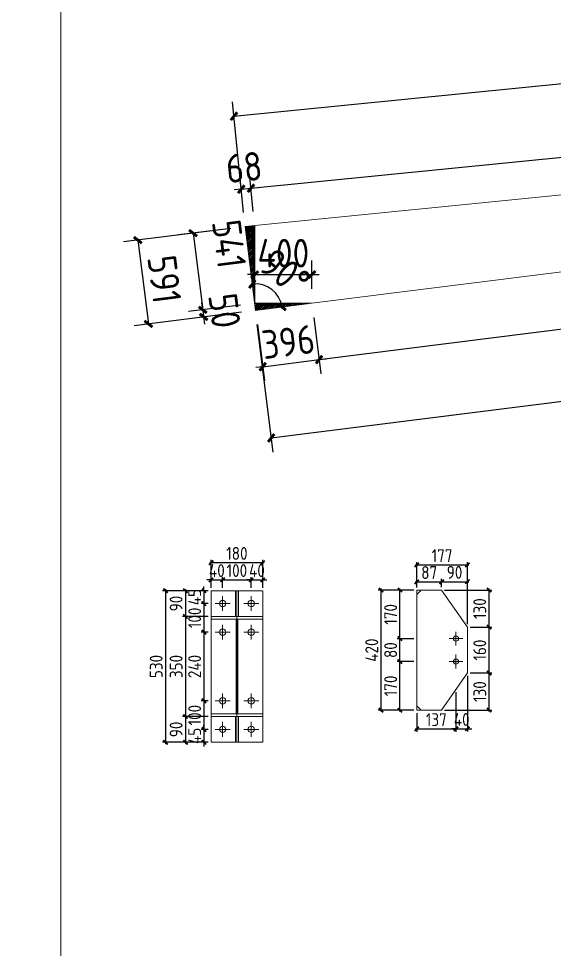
# Model space of a CAD drawing. Extents: x 485428 to 797698, y 56414 to 211814.
# Drawn here: x 763143 to 766883, y 134492 to 140998 of the extents above; entities that cross this region are included whole.
import ezdxf

# ---------------------------------------------------------------- set-up
doc = ezdxf.new("R2010")
doc.units = 0
doc.header["$LTSCALE"] = 1000
doc.header["$MEASUREMENT"] = 0
doc.layers.add('DOTE', color=1, linetype='Continuous')
doc.styles.get("Standard").update_dxf_attribs({"font": 'gbenor.shx', "bigfont": 'gbcbig.shx'})
doc.dimstyles.get("Standard").update_dxf_attribs({"dimscale": 100, "dimtxt": 2, "dimasz": 0.4, "dimexe": 0.5, "dimexo": 1, "dimgap": 0.5, "dimtad": 1, "dimdec": 0, "dimzin": 0, "dimdsep": 46, "dimtxsty": 'Standard', "dimblk": 'ARCHTICK', "dimcen": 0.09, "dimadec": 0, "dimazin": 0, "dimtfac": 1, "dimtdec": 0, "dimtix": 1, "dimtmove": 2, "dimatfit": 3, "dimfxl": 1, "dimtolj": 1, "dimtzin": 0, "dimarcsym": 0})

# ---------------------------------------------------------------- blocks, each defined once
blk = doc.blocks.new('_ArchTick')
at = {"color": 0, "linetype": 'ByBlock', "const_width": 0.4}
blk.add_lwpolyline([(-0.5, -0.5), (0.5, 0.5)], dxfattribs=at)
blk = doc.blocks.new('*D2500')
at = {"color": 0, "lineweight": -2}
blk.add_arc((774609.8, 140198.7), 158.1, 97.20256, 187.20256, dxfattribs=at)
at = {"layer": 'Defpoints', "color": 0}
for p in [(774568, 140529.1), (774514.2, 140324.7), (774568, 140193.5), (774609.8, 140198.7), (765190.5, 139008.4)]:
    blk.add_point(p, dxfattribs=at)
at = {"color": 0, "lineweight": -2, "xscale": 50, "yscale": 50, "zscale": 50}
for p, rotation in [((774589.9, 140355.6), 7.202564799060341), ((774452.9, 140178.9), 277.2025647990603)]:
    blk.add_blockref('_ArchTick', p, dxfattribs=dict(at, rotation=rotation))
at = {"color": 0, "lineweight": 15, "insert": (774326.8, 140418.2), "char_height": 200, "attachment_point": 5, "rotation": 52.20256}
blk.add_mtext('\\A1;90°', dxfattribs=at)
blk = doc.blocks.new('*D2501')
at = {"color": 0, "lineweight": -2}
blk.add_arc((764797.3, 138958.7), 185.2, 7.20256, 97.20256, dxfattribs=at)
at = {"layer": 'Defpoints', "color": 0}
for p in [(764723.2, 139544.6), (764944.8, 139070.7), (765190.5, 139008.4), (764797.3, 138958.7), (764797.3, 138958.7)]:
    blk.add_point(p, dxfattribs=at)
at = {"color": 0, "lineweight": -2, "xscale": 50, "yscale": 50, "zscale": 50}
for p, rotation in [((764774.1, 139142.4), 187.2025647990747), ((764981, 138981.9), 277.2025647990666)]:
    blk.add_blockref('_ArchTick', p, dxfattribs=dict(at, rotation=rotation))
at = {"color": 0, "lineweight": 15, "insert": (765002.7, 139223.5), "char_height": 200, "attachment_point": 5, "rotation": 322.20256}
blk.add_mtext('\\A1;90°', dxfattribs=at)
blk = doc.blocks.new('*D2502')
at = {"color": 3, "lineweight": -2}
for p, q in [((764713.3, 139644.1), (764687.2, 139905.4)), ((764781.1, 139650.9), (764754.9, 139912.2)), ((764697.1, 139805.9), (764647.4, 139800.9)), ((764697.1, 139805.9), (764764.9, 139812.7)), ((764764.9, 139812.7), (764814.6, 139817.7))]:
    blk.add_line(p, q, dxfattribs=at)
at = {"layer": 'Defpoints', "color": 0}
for p in [(764764.9, 139812.7), (764723.2, 139544.6), (764791, 139551.4)]:
    blk.add_point(p, dxfattribs=at)
at = {"color": 3, "lineweight": -2, "xscale": 50, "yscale": 50, "zscale": 50}
for p, rotation in [((764697.1, 139805.9), 5.710593137475294), ((764764.9, 139812.7), 185.7105931374753)]:
    blk.add_blockref('_ArchTick', p, dxfattribs=dict(at, rotation=rotation))
at = {"color": 0, "lineweight": 15, "insert": (764716.1, 139958.6), "char_height": 200, "attachment_point": 5, "rotation": 5.71059}
blk.add_mtext('\\A1;68', dxfattribs=at)
blk = doc.blocks.new('*D2503')
at = {"color": 3, "lineweight": -2}
for p, q in [((774558.1, 140628.6), (774531.9, 140889.9)), ((764764.9, 139812.7), (774541.9, 140790.4)), ((764781.1, 139650.9), (764754.9, 139912.2))]:
    blk.add_line(p, q, dxfattribs=at)
at = {"layer": 'Defpoints', "color": 0}
for p in [(774541.9, 140790.4), (774568, 140529.1), (764791, 139551.4)]:
    blk.add_point(p, dxfattribs=at)
at = {"color": 3, "lineweight": -2, "xscale": 50, "yscale": 50, "zscale": 50}
for p, rotation in [((774541.9, 140790.4), 5.710593137471186), ((764764.9, 139812.7), 185.7105931374712)]:
    blk.add_blockref('_ArchTick', p, dxfattribs=dict(at, rotation=rotation))
at = {"color": 0, "lineweight": 15, "insert": (769637.8, 140457.4), "char_height": 200, "attachment_point": 5, "rotation": 5.71059}
blk.add_mtext('\\A1;上翼板 9826', dxfattribs=at)
blk = doc.blocks.new('*D2475')
at = {"color": 3, "lineweight": -2}
for p, q in [((774558.1, 140628.6), (774480.9, 141400)), ((764646.1, 140316), (774490.9, 141300.5)), ((764713.3, 139644.1), (764636.2, 140415.5))]:
    blk.add_line(p, q, dxfattribs=at)
at = {"layer": 'Defpoints', "color": 0}
for p in [(774490.9, 141300.5), (774568, 140529.1), (764723.2, 139544.6)]:
    blk.add_point(p, dxfattribs=at)
at = {"color": 3, "lineweight": -2, "xscale": 50, "yscale": 50, "zscale": 50}
for p, rotation in [((774490.9, 141300.5), 5.710593137499544), ((764646.1, 140316), 185.7105931374995)]:
    blk.add_blockref('_ArchTick', p, dxfattribs=dict(at, rotation=rotation))
at = {"color": 0, "lineweight": 15, "insert": (769552.9, 140964.1), "char_height": 200, "attachment_point": 5, "rotation": 5.71059}
blk.add_mtext('\\A1;腹板 9894', dxfattribs=at)
blk = doc.blocks.new('*D2504')
at = {"color": 3, "lineweight": -2}
for p, q in [((764809.8, 138859.5), (764859.6, 138465.7)), ((765203, 138909.2), (765252.8, 138515.4)), ((764847.1, 138564.9), (765240.3, 138614.6)), ((765240.3, 138614.6), (765289.9, 138620.9)), ((764847.1, 138564.9), (764797.5, 138558.7))]:
    blk.add_line(p, q, dxfattribs=at)
at = {"layer": 'Defpoints', "color": 0}
for p in [(765190.5, 139008.4), (764797.3, 138958.7), (765240.3, 138614.6)]:
    blk.add_point(p, dxfattribs=at)
at = {"color": 3, "lineweight": -2, "xscale": 50, "yscale": 50, "zscale": 50}
for p, rotation in [((764847.1, 138564.9), 7.202564799062019), ((765240.3, 138614.6), 187.202564799062)]:
    blk.add_blockref('_ArchTick', p, dxfattribs=dict(at, rotation=rotation))
at = {"color": 0, "lineweight": 15, "insert": (765024.9, 138738.6), "char_height": 200, "attachment_point": 5, "rotation": 7.20256}
blk.add_mtext('\\A1;396', dxfattribs=at)
blk = doc.blocks.new('*D2505')
at = {"color": 3, "lineweight": -2}
for p, q in [((774580.6, 140094.3), (774630.3, 139700.5)), ((765240.3, 138614.6), (774617.8, 139799.7)), ((765203, 138909.2), (765252.8, 138515.4))]:
    blk.add_line(p, q, dxfattribs=at)
at = {"layer": 'Defpoints', "color": 0}
for p in [(774568, 140193.5), (774617.8, 139799.7), (765190.5, 139008.4)]:
    blk.add_point(p, dxfattribs=at)
at = {"color": 3, "lineweight": -2, "xscale": 50, "yscale": 50, "zscale": 50}
for p, rotation in [((774617.8, 139799.7), 7.202564799080137), ((765240.3, 138614.6), 187.2025647990802)]:
    blk.add_blockref('_ArchTick', p, dxfattribs=dict(at, rotation=rotation))
at = {"color": 0, "lineweight": 15, "insert": (769910.2, 139356), "char_height": 200, "attachment_point": 5, "rotation": 7.20256}
blk.add_mtext('\\A1;9452', dxfattribs=at)
blk = doc.blocks.new('*D2507')
at = {"color": 3, "lineweight": -2}
for p, q in [((764624, 139532.1), (764261.1, 139486.2)), ((764360.4, 139498.8), (764428.1, 138962.5)), ((764691.8, 138995.9), (764328.9, 138950))]:
    blk.add_line(p, q, dxfattribs=at)
at = {"layer": 'Defpoints', "color": 0}
for p in [(764723.2, 139544.6), (764791, 139008.4), (764428.1, 138962.5)]:
    blk.add_point(p, dxfattribs=at)
at = {"color": 3, "lineweight": -2, "xscale": 50, "yscale": 50, "zscale": 50}
for p, rotation in [((764360.4, 139498.8), 97.20256479907209), ((764428.1, 138962.5), 277.2025647990721)]:
    blk.add_blockref('_ArchTick', p, dxfattribs=dict(at, rotation=rotation))
at = {"color": 0, "lineweight": 15, "insert": (764612.1, 139422.9), "char_height": 200, "attachment_point": 5, "rotation": 277.20256}
blk.add_mtext('\\A1;541', dxfattribs=at)
blk = doc.blocks.new('*D2508')
at = {"color": 3, "lineweight": -2}
for p, q in [((764691.8, 138995.9), (764328.9, 138950)), ((764428.1, 138962.5), (764421.9, 139012.1)), ((764698.1, 138946.2), (764335.2, 138900.3)), ((764428.1, 138962.5), (764434.4, 138912.8)), ((764434.4, 138912.8), (764440.7, 138863.2))]:
    blk.add_line(p, q, dxfattribs=at)
at = {"layer": 'Defpoints', "color": 0}
for p in [(764791, 139008.4), (764797.3, 138958.7), (764434.4, 138912.8)]:
    blk.add_point(p, dxfattribs=at)
at = {"color": 3, "lineweight": -2, "xscale": 50, "yscale": 50, "zscale": 50}
for p, rotation in [((764428.1, 138962.5), 277.2025647990675), ((764434.4, 138912.8), 97.20256479906752)]:
    blk.add_blockref('_ArchTick', p, dxfattribs=dict(at, rotation=rotation))
at = {"color": 0, "lineweight": 15, "insert": (764580.1, 138956.5), "char_height": 200, "attachment_point": 5, "rotation": 277.20256}
blk.add_mtext('\\A1;50', dxfattribs=at)
blk = doc.blocks.new('*D2510')
at = {"color": 3, "lineweight": -2}
for p, q in [((764624, 139532.1), (763875.5, 139437.5)), ((763974.7, 139450), (764048.8, 138864.1)), ((764698.1, 138946.2), (763949.6, 138851.6))]:
    blk.add_line(p, q, dxfattribs=at)
at = {"layer": 'Defpoints', "color": 0}
for p in [(764723.2, 139544.6), (764797.3, 138958.7), (764048.8, 138864.1)]:
    blk.add_point(p, dxfattribs=at)
at = {"color": 3, "lineweight": -2, "xscale": 50, "yscale": 50, "zscale": 50}
for p, rotation in [((763974.7, 139450), 97.20256479907765), ((764048.8, 138864.1), 277.2025647990777)]:
    blk.add_blockref('_ArchTick', p, dxfattribs=dict(at, rotation=rotation))
at = {"color": 0, "lineweight": 15, "insert": (764160.6, 139175.9), "char_height": 200, "attachment_point": 5, "rotation": 277.20256}
blk.add_mtext('\\A1;591', dxfattribs=at)
blk = doc.blocks.new('*D2476')
at = {"color": 3, "lineweight": -2}
for p, q in [((774580.6, 140094.3), (774693.2, 139202.9)), ((764906, 138066.8), (774680.7, 139302.1)), ((764805.9, 138859), (764918.5, 137967.6))]:
    blk.add_line(p, q, dxfattribs=at)
at = {"layer": 'Defpoints', "color": 0}
for p in [(774568, 140193.5), (774680.7, 139302.1), (764793.3, 138958.2)]:
    blk.add_point(p, dxfattribs=at)
at = {"color": 3, "lineweight": -2, "xscale": 50, "yscale": 50, "zscale": 50}
for p, rotation in [((774680.7, 139302.1), 7.202564799059908), ((764906, 138066.8), 187.2025647990599)]:
    blk.add_blockref('_ArchTick', p, dxfattribs=dict(at, rotation=rotation))
at = {"color": 0, "lineweight": 15, "insert": (769773.7, 138839.9), "char_height": 200, "attachment_point": 5, "rotation": 7.20256}
blk.add_mtext('\\A1;下翼板 9852', dxfattribs=at)
blk = doc.blocks.new('*D2511')
at = {"color": 3, "lineweight": -2}
for p, q in [((764486.5, 137074.8), (764456.5, 137074.8)), ((764486.5, 137019.3), (764486.5, 137094.8)), ((764486.5, 137074.8), (764566.5, 137074.8)), ((764566.5, 137019.3), (764566.5, 137094.8)), ((764566.5, 137074.8), (764596.5, 137074.8))]:
    blk.add_line(p, q, dxfattribs=at)
at = {"layer": 'Defpoints', "color": 0}
for p in [(764566.5, 137074.8), (764486.5, 136999.3), (764566.5, 136999.3)]:
    blk.add_point(p, dxfattribs=at)
at = {"color": 3, "lineweight": -2, "xscale": 30, "yscale": 30, "zscale": 30}
blk.add_blockref('_ArchTick', (764486.5, 137074.8), dxfattribs=at)
at = {"color": 3, "lineweight": -2, "xscale": 30, "yscale": 30, "zscale": 30, "rotation": 180}
blk.add_blockref('_ArchTick', (764566.5, 137074.8), dxfattribs=at)
at = {"color": 0, "lineweight": 15, "insert": (764526.5, 137139.8), "char_height": 90, "attachment_point": 5}
blk.add_mtext('\\A1;40', dxfattribs=at)
blk = doc.blocks.new('*D2477')
at = {"color": 3, "lineweight": -2}
for p, q in [((764556.5, 137074.8), (764776.5, 137074.8)), ((764566.5, 137019.3), (764566.5, 137094.8)), ((764766.5, 137019.3), (764766.5, 137094.8))]:
    blk.add_line(p, q, dxfattribs=at)
at = {"layer": 'Defpoints', "color": 0}
for p in [(764766.5, 137074.8), (764566.5, 136999.3), (764766.5, 136999.3)]:
    blk.add_point(p, dxfattribs=at)
at = {"color": 3, "lineweight": -2, "xscale": 30, "yscale": 30, "zscale": 30, "rotation": 180}
blk.add_blockref('_ArchTick', (764566.5, 137074.8), dxfattribs=at)
at = {"color": 3, "lineweight": -2, "xscale": 30, "yscale": 30, "zscale": 30}
blk.add_blockref('_ArchTick', (764766.5, 137074.8), dxfattribs=at)
at = {"color": 0, "lineweight": 15, "insert": (764666.5, 137139.8), "char_height": 90, "attachment_point": 5}
blk.add_mtext('\\A1;100', dxfattribs=at)
blk = doc.blocks.new('*D2512')
at = {"color": 3, "lineweight": -2}
for p, q in [((764766.5, 137074.8), (764736.5, 137074.8)), ((764766.5, 137019.3), (764766.5, 137094.8)), ((764766.5, 137074.8), (764846.5, 137074.8)), ((764846.5, 137019.3), (764846.5, 137094.8)), ((764846.5, 137074.8), (764876.5, 137074.8))]:
    blk.add_line(p, q, dxfattribs=at)
at = {"layer": 'Defpoints', "color": 0}
for p in [(764846.5, 137074.8), (764766.5, 136999.3), (764846.5, 136999.3)]:
    blk.add_point(p, dxfattribs=at)
at = {"color": 3, "lineweight": -2, "xscale": 30, "yscale": 30, "zscale": 30}
blk.add_blockref('_ArchTick', (764766.5, 137074.8), dxfattribs=at)
at = {"color": 3, "lineweight": -2, "xscale": 30, "yscale": 30, "zscale": 30, "rotation": 180}
blk.add_blockref('_ArchTick', (764846.5, 137074.8), dxfattribs=at)
at = {"color": 0, "lineweight": 15, "insert": (764806.5, 137139.8), "char_height": 90, "attachment_point": 5}
blk.add_mtext('\\A1;40', dxfattribs=at)
blk = doc.blocks.new('*D2478')
at = {"color": 3, "lineweight": -2}
for p, q in [((764466.5, 136999.3), (764416.5, 136999.3)), ((764436.5, 136999.3), (764436.5, 137029.3)), ((764436.5, 136999.3), (764436.5, 136909.3)), ((764466.5, 136909.3), (764416.5, 136909.3)), ((764436.5, 136909.3), (764436.5, 136879.3))]:
    blk.add_line(p, q, dxfattribs=at)
at = {"layer": 'Defpoints', "color": 0}
for p in [(764486.5, 136999.3), (764436.5, 136909.3), (764486.5, 136909.3)]:
    blk.add_point(p, dxfattribs=at)
at = {"color": 3, "lineweight": -2, "xscale": 30, "yscale": 30, "zscale": 30}
for p, rotation in [((764436.5, 136999.3), 270), ((764436.5, 136909.3), 90)]:
    blk.add_blockref('_ArchTick', p, dxfattribs=dict(at, rotation=rotation))
at = {"color": 0, "lineweight": 15, "insert": (764371.5, 136954.3), "char_height": 90, "attachment_point": 5, "rotation": 90}
blk.add_mtext('\\A1;45', dxfattribs=at)
blk = doc.blocks.new('*D2479')
at = {"color": 3, "lineweight": -2}
for p, q in [((764466.5, 136909.3), (764416.5, 136909.3)), ((764436.5, 136919.3), (764436.5, 136699.3)), ((764466.5, 136709.3), (764416.5, 136709.3))]:
    blk.add_line(p, q, dxfattribs=at)
at = {"layer": 'Defpoints', "color": 0}
for p in [(764486.5, 136909.3), (764436.5, 136709.3), (764486.5, 136709.3)]:
    blk.add_point(p, dxfattribs=at)
at = {"color": 3, "lineweight": -2, "xscale": 30, "yscale": 30, "zscale": 30}
for p, rotation in [((764436.5, 136909.3), 90), ((764436.5, 136709.3), 270)]:
    blk.add_blockref('_ArchTick', p, dxfattribs=dict(at, rotation=rotation))
at = {"color": 0, "lineweight": 15, "insert": (764371.5, 136809.3), "char_height": 90, "attachment_point": 5, "rotation": 90}
blk.add_mtext('\\A1;100', dxfattribs=at)
blk = doc.blocks.new('*D2480')
at = {"color": 3, "lineweight": -2}
for p, q in [((764466.5, 136709.3), (764416.5, 136709.3)), ((764436.5, 136719.3), (764436.5, 136219.3)), ((764466.5, 136229.3), (764416.5, 136229.3))]:
    blk.add_line(p, q, dxfattribs=at)
at = {"layer": 'Defpoints', "color": 0}
for p in [(764486.5, 136709.3), (764436.5, 136229.3), (764486.5, 136229.3)]:
    blk.add_point(p, dxfattribs=at)
at = {"color": 3, "lineweight": -2, "xscale": 30, "yscale": 30, "zscale": 30}
for p, rotation in [((764436.5, 136709.3), 90), ((764436.5, 136229.3), 270)]:
    blk.add_blockref('_ArchTick', p, dxfattribs=dict(at, rotation=rotation))
at = {"color": 0, "lineweight": 15, "insert": (764371.5, 136469.3), "char_height": 90, "attachment_point": 5, "rotation": 90}
blk.add_mtext('\\A1;240', dxfattribs=at)
blk = doc.blocks.new('*D2481')
at = {"color": 3, "lineweight": -2}
for p, q in [((764466.5, 136229.3), (764416.5, 136229.3)), ((764436.5, 136239.3), (764436.5, 136019.3)), ((764466.5, 136029.3), (764416.5, 136029.3))]:
    blk.add_line(p, q, dxfattribs=at)
at = {"layer": 'Defpoints', "color": 0}
for p in [(764486.5, 136229.3), (764436.5, 136029.3), (764486.5, 136029.3)]:
    blk.add_point(p, dxfattribs=at)
at = {"color": 3, "lineweight": -2, "xscale": 30, "yscale": 30, "zscale": 30}
for p, rotation in [((764436.5, 136229.3), 90), ((764436.5, 136029.3), 270)]:
    blk.add_blockref('_ArchTick', p, dxfattribs=dict(at, rotation=rotation))
at = {"color": 0, "lineweight": 15, "insert": (764371.5, 136129.3), "char_height": 90, "attachment_point": 5, "rotation": 90}
blk.add_mtext('\\A1;100', dxfattribs=at)
blk = doc.blocks.new('*D2513')
at = {"color": 3, "lineweight": -2}
for p, q in [((764436.5, 136029.3), (764436.5, 136059.3)), ((764466.5, 136029.3), (764416.5, 136029.3)), ((764436.5, 136029.3), (764436.5, 135939.3)), ((764466.5, 135939.3), (764416.5, 135939.3)), ((764436.5, 135939.3), (764436.5, 135909.3))]:
    blk.add_line(p, q, dxfattribs=at)
at = {"layer": 'Defpoints', "color": 0}
for p in [(764486.5, 136029.3), (764436.5, 135939.3), (764486.5, 135939.3)]:
    blk.add_point(p, dxfattribs=at)
at = {"color": 3, "lineweight": -2, "xscale": 30, "yscale": 30, "zscale": 30}
for p, rotation in [((764436.5, 136029.3), 270), ((764436.5, 135939.3), 90)]:
    blk.add_blockref('_ArchTick', p, dxfattribs=dict(at, rotation=rotation))
at = {"color": 0, "lineweight": 15, "insert": (764371.5, 135984.3), "char_height": 90, "attachment_point": 5, "rotation": 90}
blk.add_mtext('\\A1;45', dxfattribs=at)
blk = doc.blocks.new('*D2514')
at = {"color": 3, "lineweight": -2}
for p, q in [((764466.5, 136999.3), (764287.1, 136999.3)), ((764307.1, 137009.3), (764307.1, 136809.3)), ((764466.5, 136819.3), (764287.1, 136819.3))]:
    blk.add_line(p, q, dxfattribs=at)
at = {"layer": 'Defpoints', "color": 0}
for p in [(764486.5, 136999.3), (764307.1, 136819.3), (764486.5, 136819.3)]:
    blk.add_point(p, dxfattribs=at)
at = {"color": 3, "lineweight": -2, "xscale": 30, "yscale": 30, "zscale": 30}
for p, rotation in [((764307.1, 136999.3), 90), ((764307.1, 136819.3), 270)]:
    blk.add_blockref('_ArchTick', p, dxfattribs=dict(at, rotation=rotation))
at = {"color": 0, "lineweight": 15, "insert": (764242.1, 136909.3), "char_height": 90, "attachment_point": 5, "rotation": 90}
blk.add_mtext('\\A1;90', dxfattribs=at)
blk = doc.blocks.new('*D2515')
at = {"color": 3, "lineweight": -2}
for p, q in [((764466.5, 136819.3), (764287.1, 136819.3)), ((764307.1, 136829.3), (764307.1, 136109.3)), ((764466.5, 136119.3), (764287.1, 136119.3))]:
    blk.add_line(p, q, dxfattribs=at)
at = {"layer": 'Defpoints', "color": 0}
for p in [(764486.5, 136819.3), (764307.1, 136119.3), (764486.5, 136119.3)]:
    blk.add_point(p, dxfattribs=at)
at = {"color": 3, "lineweight": -2, "xscale": 30, "yscale": 30, "zscale": 30}
for p, rotation in [((764307.1, 136819.3), 90), ((764307.1, 136119.3), 270)]:
    blk.add_blockref('_ArchTick', p, dxfattribs=dict(at, rotation=rotation))
at = {"color": 0, "lineweight": 15, "insert": (764242.1, 136469.3), "char_height": 90, "attachment_point": 5, "rotation": 90}
blk.add_mtext('\\A1;350', dxfattribs=at)
blk = doc.blocks.new('*D2516')
at = {"color": 3, "lineweight": -2}
for p, q in [((764307.1, 136129.3), (764307.1, 135929.3)), ((764466.5, 136119.3), (764287.1, 136119.3)), ((764466.5, 135939.3), (764287.1, 135939.3))]:
    blk.add_line(p, q, dxfattribs=at)
at = {"layer": 'Defpoints', "color": 0}
for p in [(764486.5, 136119.3), (764307.1, 135939.3), (764486.5, 135939.3)]:
    blk.add_point(p, dxfattribs=at)
at = {"color": 3, "lineweight": -2, "xscale": 30, "yscale": 30, "zscale": 30}
for p, rotation in [((764307.1, 136119.3), 90), ((764307.1, 135939.3), 270)]:
    blk.add_blockref('_ArchTick', p, dxfattribs=dict(at, rotation=rotation))
at = {"color": 0, "lineweight": 15, "insert": (764242.1, 136029.3), "char_height": 90, "attachment_point": 5, "rotation": 90}
blk.add_mtext('\\A1;90', dxfattribs=at)
blk = doc.blocks.new('*D2517')
at = {"color": 3, "lineweight": -2}
for p, q in [((764466.5, 136999.3), (764147.9, 136999.3)), ((764167.9, 137009.3), (764167.9, 135929.3)), ((764466.5, 135939.3), (764147.9, 135939.3))]:
    blk.add_line(p, q, dxfattribs=at)
at = {"layer": 'Defpoints', "color": 0}
for p in [(764486.5, 136999.3), (764167.9, 135939.3), (764486.5, 135939.3)]:
    blk.add_point(p, dxfattribs=at)
at = {"color": 3, "lineweight": -2, "xscale": 30, "yscale": 30, "zscale": 30}
for p, rotation in [((764167.9, 136999.3), 90), ((764167.9, 135939.3), 270)]:
    blk.add_blockref('_ArchTick', p, dxfattribs=dict(at, rotation=rotation))
at = {"color": 0, "lineweight": 15, "insert": (764102.9, 136469.3), "char_height": 90, "attachment_point": 5, "rotation": 90}
blk.add_mtext('\\A1;530', dxfattribs=at)
blk = doc.blocks.new('*D2518')
at = {"color": 3, "lineweight": -2}
for p, q in [((764856.5, 137194.9), (764476.5, 137194.9)), ((764486.5, 137019.3), (764486.5, 137214.9)), ((764846.5, 137019.3), (764846.5, 137214.9))]:
    blk.add_line(p, q, dxfattribs=at)
at = {"layer": 'Defpoints', "color": 0}
for p in [(764486.5, 137194.9), (764486.5, 136999.3), (764846.5, 136999.3)]:
    blk.add_point(p, dxfattribs=at)
at = {"color": 3, "lineweight": -2, "xscale": 30, "yscale": 30, "zscale": 30, "rotation": 180}
blk.add_blockref('_ArchTick', (764486.5, 137194.9), dxfattribs=at)
at = {"color": 3, "lineweight": -2, "xscale": 30, "yscale": 30, "zscale": 30}
blk.add_blockref('_ArchTick', (764846.5, 137194.9), dxfattribs=at)
at = {"color": 0, "lineweight": 15, "insert": (764666.5, 137259.9), "char_height": 90, "attachment_point": 5}
blk.add_mtext('\\A1;180', dxfattribs=at)
blk = doc.blocks.new('*D2482')
at = {"color": 3, "lineweight": -2}
for p, q in [((765804.8, 136153.7), (765804.8, 136513.7)), ((765902.1, 136503.7), (765784.8, 136503.7)), ((765902.1, 136163.7), (765784.8, 136163.7))]:
    blk.add_line(p, q, dxfattribs=at)
at = {"layer": 'Defpoints', "color": 0}
for p in [(765804.8, 136503.7), (765922.1, 136503.7), (765922.1, 136163.7)]:
    blk.add_point(p, dxfattribs=at)
at = {"color": 3, "lineweight": -2, "xscale": 30, "yscale": 30, "zscale": 30}
for p, rotation in [((765804.8, 136503.7), 90), ((765804.8, 136163.7), 270)]:
    blk.add_blockref('_ArchTick', p, dxfattribs=dict(at, rotation=rotation))
at = {"color": 0, "lineweight": 15, "insert": (765739.8, 136333.7), "char_height": 90, "attachment_point": 5, "rotation": 90}
blk.add_mtext('\\A1;170', dxfattribs=at)
blk = doc.blocks.new('*D2483')
at = {"color": 3, "lineweight": -2}
for p, q in [((765902.1, 136663.7), (765784.8, 136663.7)), ((765804.8, 136493.7), (765804.8, 136673.7)), ((765902.1, 136503.7), (765784.8, 136503.7))]:
    blk.add_line(p, q, dxfattribs=at)
at = {"layer": 'Defpoints', "color": 0}
for p in [(765804.8, 136663.7), (765922.1, 136663.7), (765922.1, 136503.7)]:
    blk.add_point(p, dxfattribs=at)
at = {"color": 3, "lineweight": -2, "xscale": 30, "yscale": 30, "zscale": 30}
for p, rotation in [((765804.8, 136663.7), 90), ((765804.8, 136503.7), 270)]:
    blk.add_blockref('_ArchTick', p, dxfattribs=dict(at, rotation=rotation))
at = {"color": 0, "lineweight": 15, "insert": (765739.8, 136583.7), "char_height": 90, "attachment_point": 5, "rotation": 90}
blk.add_mtext('\\A1;80', dxfattribs=at)
blk = doc.blocks.new('*D2484')
at = {"color": 3, "lineweight": -2}
for p, q in [((765902.1, 137003.7), (765784.8, 137003.7)), ((765804.8, 136653.7), (765804.8, 137013.7)), ((765902.1, 136663.7), (765784.8, 136663.7))]:
    blk.add_line(p, q, dxfattribs=at)
at = {"layer": 'Defpoints', "color": 0}
for p in [(765804.8, 137003.7), (765922.1, 137003.7), (765922.1, 136663.7)]:
    blk.add_point(p, dxfattribs=at)
at = {"color": 3, "lineweight": -2, "xscale": 30, "yscale": 30, "zscale": 30}
for p, rotation in [((765804.8, 137003.7), 90), ((765804.8, 136663.7), 270)]:
    blk.add_blockref('_ArchTick', p, dxfattribs=dict(at, rotation=rotation))
at = {"color": 0, "lineweight": 15, "insert": (765739.8, 136833.7), "char_height": 90, "attachment_point": 5, "rotation": 90}
blk.add_mtext('\\A1;170', dxfattribs=at)
blk = doc.blocks.new('*D2519')
at = {"color": 3, "lineweight": -2}
for p, q in [((765912.1, 137060.8), (766106.1, 137060.8)), ((765922.1, 137021.7), (765922.1, 137080.8)), ((766096.1, 137023.7), (766096.1, 137080.8))]:
    blk.add_line(p, q, dxfattribs=at)
at = {"layer": 'Defpoints', "color": 0}
for p in [(766096.1, 137060.8), (765922.1, 137001.7), (766096.1, 137003.7)]:
    blk.add_point(p, dxfattribs=at)
at = {"color": 3, "lineweight": -2, "xscale": 30, "yscale": 30, "zscale": 30, "rotation": 180}
blk.add_blockref('_ArchTick', (765922.1, 137060.8), dxfattribs=at)
at = {"color": 3, "lineweight": -2, "xscale": 30, "yscale": 30, "zscale": 30}
blk.add_blockref('_ArchTick', (766096.1, 137060.8), dxfattribs=at)
at = {"color": 0, "lineweight": 15, "insert": (766009.1, 137125.8), "char_height": 90, "attachment_point": 5}
blk.add_mtext('\\A1;87', dxfattribs=at)
blk = doc.blocks.new('*D2520')
at = {"color": 3, "lineweight": -2}
for p, q in [((766086.1, 137062.2), (766286.1, 137062.2)), ((766096.1, 137023.7), (766096.1, 137082.2)), ((766276.1, 136764.1), (766276.1, 137082.2))]:
    blk.add_line(p, q, dxfattribs=at)
at = {"layer": 'Defpoints', "color": 0}
for p in [(766276.1, 137062.2), (766096.1, 137003.7), (766276.1, 136744.1)]:
    blk.add_point(p, dxfattribs=at)
at = {"color": 3, "lineweight": -2, "xscale": 30, "yscale": 30, "zscale": 30, "rotation": 180}
blk.add_blockref('_ArchTick', (766096.1, 137062.2), dxfattribs=at)
at = {"color": 3, "lineweight": -2, "xscale": 30, "yscale": 30, "zscale": 30}
blk.add_blockref('_ArchTick', (766276.1, 137062.2), dxfattribs=at)
at = {"color": 0, "lineweight": 15, "insert": (766186.1, 137127.2), "char_height": 90, "attachment_point": 5}
blk.add_mtext('\\A1;90', dxfattribs=at)
blk = doc.blocks.new('*D2485')
at = {"color": 3, "lineweight": -2}
for p, q in [((766196.1, 136289), (766196.1, 136012.6)), ((765922.1, 136143.7), (765922.1, 136012.6)), ((765912.1, 136032.6), (766206.1, 136032.6))]:
    blk.add_line(p, q, dxfattribs=at)
at = {"layer": 'Defpoints', "color": 0}
for p in [(766196.1, 136309), (765922.1, 136163.7), (766196.1, 136032.6)]:
    blk.add_point(p, dxfattribs=at)
at = {"color": 3, "lineweight": -2, "xscale": 30, "yscale": 30, "zscale": 30, "rotation": 180}
blk.add_blockref('_ArchTick', (765922.1, 136032.6), dxfattribs=at)
at = {"color": 3, "lineweight": -2, "xscale": 30, "yscale": 30, "zscale": 30}
blk.add_blockref('_ArchTick', (766196.1, 136032.6), dxfattribs=at)
at = {"color": 0, "lineweight": 15, "insert": (766059.1, 136097.6), "char_height": 90, "attachment_point": 5}
blk.add_mtext('\\A1;137', dxfattribs=at)
blk = doc.blocks.new('*D2521')
at = {"color": 3, "lineweight": -2}
for p, q in [((766276.1, 136404.1), (766276.1, 136013.9)), ((766196.1, 136289), (766196.1, 136013.9)), ((766196.1, 136033.9), (766166.1, 136033.9)), ((766196.1, 136033.9), (766276.1, 136033.9)), ((766276.1, 136033.9), (766306.1, 136033.9))]:
    blk.add_line(p, q, dxfattribs=at)
at = {"layer": 'Defpoints', "color": 0}
for p in [(766276.1, 136424.1), (766196.1, 136309), (766276.1, 136033.9)]:
    blk.add_point(p, dxfattribs=at)
at = {"color": 3, "lineweight": -2, "xscale": 30, "yscale": 30, "zscale": 30}
blk.add_blockref('_ArchTick', (766196.1, 136033.9), dxfattribs=at)
at = {"color": 3, "lineweight": -2, "xscale": 30, "yscale": 30, "zscale": 30, "rotation": 180}
blk.add_blockref('_ArchTick', (766276.1, 136033.9), dxfattribs=at)
at = {"color": 0, "lineweight": 15, "insert": (766236.1, 136098.9), "char_height": 90, "attachment_point": 5}
blk.add_mtext('\\A1;40', dxfattribs=at)
blk = doc.blocks.new('*D2522')
at = {"color": 3, "lineweight": -2}
for p, q in [((765912.1, 137179.3), (766286.1, 137179.3)), ((765922.1, 137021.7), (765922.1, 137199.3)), ((766276.1, 136764.1), (766276.1, 137199.3))]:
    blk.add_line(p, q, dxfattribs=at)
at = {"layer": 'Defpoints', "color": 0}
for p in [(766276.1, 137179.3), (765922.1, 137001.7), (766276.1, 136744.1)]:
    blk.add_point(p, dxfattribs=at)
at = {"color": 3, "lineweight": -2, "xscale": 30, "yscale": 30, "zscale": 30, "rotation": 180}
blk.add_blockref('_ArchTick', (765922.1, 137179.3), dxfattribs=at)
at = {"color": 3, "lineweight": -2, "xscale": 30, "yscale": 30, "zscale": 30}
blk.add_blockref('_ArchTick', (766276.1, 137179.3), dxfattribs=at)
at = {"color": 0, "lineweight": 15, "insert": (766099.1, 137244.3), "char_height": 90, "attachment_point": 5}
blk.add_mtext('\\A1;177', dxfattribs=at)
blk = doc.blocks.new('*D2523')
at = {"color": 3, "lineweight": -2}
for p, q in [((765902.1, 137003.7), (765653, 137003.7)), ((765673, 136153.7), (765673, 137013.7)), ((765902.1, 136163.7), (765653, 136163.7))]:
    blk.add_line(p, q, dxfattribs=at)
at = {"layer": 'Defpoints', "color": 0}
for p in [(765673, 137003.7), (765922.1, 137003.7), (765922.1, 136163.7)]:
    blk.add_point(p, dxfattribs=at)
at = {"color": 3, "lineweight": -2, "xscale": 30, "yscale": 30, "zscale": 30}
for p, rotation in [((765673, 137003.7), 90), ((765673, 136163.7), 270)]:
    blk.add_blockref('_ArchTick', p, dxfattribs=dict(at, rotation=rotation))
at = {"color": 0, "lineweight": 15, "insert": (765608, 136583.7), "char_height": 90, "attachment_point": 5, "rotation": 90}
blk.add_mtext('\\A1;420', dxfattribs=at)
blk = doc.blocks.new('*D2524')
at = {"color": 3, "lineweight": -2}
for p, q in [((766296.1, 136424.1), (766447.3, 136424.1)), ((766427.3, 136153.7), (766427.3, 136434.1)), ((766116.1, 136163.7), (766447.3, 136163.7))]:
    blk.add_line(p, q, dxfattribs=at)
at = {"layer": 'Defpoints', "color": 0}
for p in [(766276.1, 136424.1), (766427.3, 136424.1), (766096.1, 136163.7)]:
    blk.add_point(p, dxfattribs=at)
at = {"color": 3, "lineweight": -2, "xscale": 30, "yscale": 30, "zscale": 30}
for p, rotation in [((766427.3, 136424.1), 90), ((766427.3, 136163.7), 270)]:
    blk.add_blockref('_ArchTick', p, dxfattribs=dict(at, rotation=rotation))
at = {"color": 0, "lineweight": 15, "insert": (766362.3, 136293.9), "char_height": 90, "attachment_point": 5, "rotation": 90}
blk.add_mtext('\\A1;130', dxfattribs=at)
blk = doc.blocks.new('*D2525')
at = {"color": 3, "lineweight": -2}
for p, q in [((766296.1, 136744.1), (766447.3, 136744.1)), ((766427.3, 136414.1), (766427.3, 136754.1)), ((766296.1, 136424.1), (766447.3, 136424.1))]:
    blk.add_line(p, q, dxfattribs=at)
at = {"layer": 'Defpoints', "color": 0}
for p in [(766276.1, 136744.1), (766427.3, 136744.1), (766276.1, 136424.1)]:
    blk.add_point(p, dxfattribs=at)
at = {"color": 3, "lineweight": -2, "xscale": 30, "yscale": 30, "zscale": 30}
for p, rotation in [((766427.3, 136744.1), 90), ((766427.3, 136424.1), 270)]:
    blk.add_blockref('_ArchTick', p, dxfattribs=dict(at, rotation=rotation))
at = {"color": 0, "lineweight": 15, "insert": (766362.3, 136584.1), "char_height": 90, "attachment_point": 5, "rotation": 90}
blk.add_mtext('\\A1;160', dxfattribs=at)
blk = doc.blocks.new('*D2486')
at = {"color": 3, "lineweight": -2}
for p, q in [((766116.1, 137003.7), (766447.3, 137003.7)), ((766427.3, 136734.1), (766427.3, 137013.7)), ((766296.1, 136744.1), (766447.3, 136744.1))]:
    blk.add_line(p, q, dxfattribs=at)
at = {"layer": 'Defpoints', "color": 0}
for p in [(766096.1, 137003.7), (766427.3, 137003.7), (766276.1, 136744.1)]:
    blk.add_point(p, dxfattribs=at)
at = {"color": 3, "lineweight": -2, "xscale": 30, "yscale": 30, "zscale": 30}
for p, rotation in [((766427.3, 137003.7), 90), ((766427.3, 136744.1), 270)]:
    blk.add_blockref('_ArchTick', p, dxfattribs=dict(at, rotation=rotation))
at = {"color": 0, "lineweight": 15, "insert": (766362.3, 136873.9), "char_height": 90, "attachment_point": 5, "rotation": 90}
blk.add_mtext('\\A1;130', dxfattribs=at)
blk = doc.blocks.new('*D2544')
at = {"color": 3, "lineweight": -2}
for p, q in [((764791, 139108.4), (764791, 139308.5)), ((765190.5, 139108.4), (765190.5, 139308.5)), ((764791, 139208.5), (764741, 139208.5)), ((764791, 139208.5), (765190.5, 139208.5)), ((765190.5, 139208.5), (765240.5, 139208.5))]:
    blk.add_line(p, q, dxfattribs=at)
at = {"layer": 'Defpoints', "color": 0}
for p in [(765190.5, 139208.5), (764791, 139008.4), (765190.5, 139008.4)]:
    blk.add_point(p, dxfattribs=at)
at = {"color": 3, "lineweight": -2, "xscale": 50, "yscale": 50, "zscale": 50}
blk.add_blockref('_ArchTick', (764791, 139208.5), dxfattribs=at)
at = {"color": 3, "lineweight": -2, "xscale": 50, "yscale": 50, "zscale": 50, "rotation": 180}
blk.add_blockref('_ArchTick', (765190.5, 139208.5), dxfattribs=at)
at = {"color": 0, "lineweight": 15, "insert": (764990.8, 139358.5), "char_height": 200, "attachment_point": 5}
blk.add_mtext('\\A1;400', dxfattribs=at)

msp = doc.modelspace()

# ---------------------------------------------------------------- hatches: boundary and pattern name
at = {"lineweight": 15}
h = msp.add_hatch(dxfattribs=at)
h.set_pattern_fill('ANSI31', color=256, scale=5, style=0)
h.set_pattern_definition([(45, (0, -10500), (-5.612660076, 5.612660076), [])])
h.paths.add_polyline_path([(764791, 139551.4), (764723.2, 139544.6), (764791, 139008.4)])
h.paths.add_polyline_path([(765190.5, 139008.4), (764791, 139008.4), (764797.3, 138958.7)])

# ---------------------------------------------------------------- linework, layer by layer
for p, q in [((774568, 140529.1), (764791, 139551.4)), ((774568, 140193.5), (765190.5, 139008.4)), ((764791, 139551.4), (764723.2, 139544.6)), ((764723.2, 139544.6), (764797.3, 138958.7)), ((765190.5, 139008.4), (764791, 139008.4)), ((764793.3, 138958.2), (765190.5, 139008.4)), ((764486.5, 136999.3), (764486.5, 135939.3)), ((764846.5, 136999.3), (764486.5, 136999.3)), ((764846.5, 135939.3), (764846.5, 136999.3)), ((765922.1, 137003.7), (765922.1, 136163.7)), ((765922.1, 137003.7), (766096.1, 137003.7)), ((765952.1, 137001.7), (765922.1, 136971.7)), ((766096.1, 137003.7), (766276.1, 136744.1)), ((764618.5, 136909.3), (764514.5, 136909.3)), ((764566.5, 136857.3), (764566.5, 136961.3)), ((764818.5, 136909.3), (764714.5, 136909.3)), ((764766.5, 136857.3), (764766.5, 136961.3)), ((764618.5, 136709.3), (764514.5, 136709.3)), ((764566.5, 136657.3), (764566.5, 136761.3)), ((764818.5, 136709.3), (764714.5, 136709.3)), ((764766.5, 136657.3), (764766.5, 136761.3)), ((766196.1, 136616.1), (766196.1, 136712.1)), ((766276.1, 136424.1), (766276.1, 136744.1)), ((766244.1, 136664.1), (766148.1, 136664.1)), ((764846.5, 136629.3), (764846.5, 136309.3)), ((766196.1, 136456.1), (766196.1, 136552.1)), ((766244.1, 136504.1), (766148.1, 136504.1)), ((766276.1, 136424.1), (766096.1, 136163.7)), ((764566.5, 136177.3), (764566.5, 136281.3)), ((764766.5, 136177.3), (764766.5, 136281.3)), ((764618.5, 136229.3), (764514.5, 136229.3)), ((764818.5, 136229.3), (764714.5, 136229.3)), ((765922.1, 136193.7), (765952.1, 136163.7)), ((765922.1, 136163.7), (766096.1, 136163.7)), ((764566.5, 135977.3), (764566.5, 136081.3)), ((764766.5, 135977.3), (764766.5, 136081.3)), ((764618.5, 136029.3), (764514.5, 136029.3)), ((764818.5, 136029.3), (764714.5, 136029.3)), ((764486.5, 135939.3), (764846.5, 135939.3))]:
    msp.add_line(p, q, dxfattribs=at)
at = {"color": 2, "lineweight": 15}
for p, q in [((764656.5, 136819.3), (764656.5, 136999.3)), ((764676.5, 136819.3), (764676.5, 136999.3)), ((764656.5, 135939.3), (764656.5, 136119.3)), ((764676.5, 135939.3), (764676.5, 136119.3)), ((764656.5, 135939.3), (764676.5, 135939.3))]:
    msp.add_line(p, q, dxfattribs=at)
at = {"color": 1, "lineweight": 15}
msp.add_line((764666.5, 136999.3), (764666.5, 135939.3), dxfattribs=at)
at = {"color": 4, "lineweight": 15}
for p, q in [((764666.5, 136819.3), (764486.5, 136819.3)), ((764486.5, 136819.3), (764486.5, 136799.3)), ((764486.5, 136799.3), (764846.5, 136799.3)), ((764660.5, 136799.3), (764660.5, 136139.3)), ((764846.5, 136819.3), (764666.5, 136819.3)), ((764672.5, 136799.3), (764672.5, 136139.3)), ((764846.5, 136799.3), (764846.5, 136819.3)), ((764846.5, 136139.3), (764486.5, 136139.3)), ((764486.5, 136139.3), (764486.5, 136119.3)), ((764846.5, 136119.3), (764846.5, 136139.3)), ((764486.5, 136119.3), (764666.5, 136119.3)), ((764666.5, 136119.3), (764846.5, 136119.3))]:
    msp.add_line(p, q, dxfattribs=at)
at = {"lineweight": 15}
for points in [[(748588.1, 144614.2), (763438.1, 144614.2), (763438.1, 134114.2), (748588.1, 134114.2)], [(763438.1, 144614.2), (778288.1, 144614.2), (778288.1, 134114.2), (763438.1, 134114.2)]]:
    msp.add_lwpolyline(points, close=True, dxfattribs=at)
for centre, radius in [((764566.5, 136909.3), 22), ((764766.5, 136909.3), 22), ((764566.5, 136709.3), 22), ((764766.5, 136709.3), 22), ((766196.1, 136664.1), 18), ((766196.1, 136504.1), 18), ((764566.5, 136229.3), 22), ((764766.5, 136229.3), 22), ((764566.5, 136029.3), 22), ((764766.5, 136029.3), 22)]:
    msp.add_circle(centre, radius, dxfattribs=at)
at = {"layer": 'DOTE', "lineweight": 15}
msp.add_line((764791, 139008.4), (764791, 139551.4), dxfattribs=at)

# ---------------------------------------------------------------- dimensions: what is measured, and where the dimension line sits
at = {"lineweight": 15}
for p1, p2, distance, text, picture, middle in [((764723.2, 139544.6), (774568, 140529.1), 775.2, '腹板 9894', '*D2475', (769552.9, 140964.1)), ((764793.3, 138958.2), (774568, 140193.5), -898.4, '下翼板 9852', '*D2476', (769773.7, 138839.9)), ((764791, 139008.4), (765190.5, 139008.4), 200.1, '400', '*D2544', (764990.8, 139358.5))]:
    dim = msp.add_aligned_dim(p1=p1, p2=p2, distance=distance, text=text, dimstyle='Standard', override={"dimtxt": 2, "dimasz": 0.5, "dimexe": 1, "dimexo": 1, "dimclrd": 3, "dimclre": 3}, dxfattribs=at)
    dim.commit()
    dim.dimension.update_dxf_attribs({"geometry": picture, "text_midpoint": middle})
dim = msp.add_linear_dim(base=(774541.9, 140790.4), p1=(764791, 139551.4), p2=(774568, 140529.1), angle=185.71059, text='上翼板 9826', dimstyle='Standard', override={"dimtxt": 2, "dimasz": 0.5, "dimexe": 1, "dimexo": 1, "dimclrd": 3, "dimclre": 3}, dxfattribs=at)
dim.commit()
dim.dimension.update_dxf_attribs({"geometry": '*D2503', "text_midpoint": (769637.8, 140457.4)})
at = {"color": 1, "lineweight": 15}
for base, line1, line2, override, picture, middle in [((774514.2, 140324.7), ((774568, 140193.5), (765190.5, 139008.4)), ((774568, 140529.1), (774609.8, 140198.7)), {"dimtxt": 2, "dimasz": 0.5, "dimgap": 1}, '*D2500', (774326.8, 140418.2)), ((764944.8, 139070.7), ((764797.3, 138958.7), (765190.5, 139008.4)), ((764723.2, 139544.6), (764797.3, 138958.7)), {"dimtxt": 2, "dimasz": 0.5, "dimgap": 0.5}, '*D2501', (765002.7, 139223.5))]:
    dim = msp.add_angular_dim_2l(base=base, line1=line1, line2=line2, dimstyle='Standard', override=override, dxfattribs=at)
    dim.commit()
    dim.dimension.update_dxf_attribs({"geometry": picture, "text_midpoint": middle})
at = {"lineweight": 15}
for base, p1, p2, angle, override, picture, middle in [((774617.8, 139799.7), (765190.5, 139008.4), (774568, 140193.5), 187.20256, {"dimtxt": 2, "dimasz": 0.5, "dimexe": 1, "dimexo": 1, "dimclrd": 3, "dimclre": 3}, '*D2505', (769910.2, 139356)), ((764434.4, 138912.8), (764791, 139008.4), (764797.3, 138958.7), 97.20256, {"dimtxt": 2, "dimasz": 0.5, "dimexe": 1, "dimexo": 1, "dimclrd": 3, "dimclre": 3}, '*D2508', (764580.1, 138956.5)), ((764307.1, 136819.3), (764486.5, 136999.3), (764486.5, 136819.3), 90, {"dimtxt": 0.9, "dimasz": 0.3, "dimexe": 0.2, "dimexo": 0.2, "dimgap": 0.2, "dimlfac": 0.5, "dimdle": 0.1, "dimclrd": 3, "dimclre": 3}, '*D2514', (764242.1, 136909.3)), ((764436.5, 136909.3), (764486.5, 136999.3), (764486.5, 136909.3), 90, {"dimtxt": 0.9, "dimasz": 0.3, "dimexe": 0.2, "dimexo": 0.2, "dimgap": 0.2, "dimlfac": 0.5, "dimdle": 0.1, "dimclrd": 3, "dimclre": 3}, '*D2478', (764371.5, 136954.3)), ((765804.8, 137003.7), (765922.1, 136663.7), (765922.1, 137003.7), 90, {"dimtxt": 0.9, "dimasz": 0.3, "dimexe": 0.2, "dimexo": 0.2, "dimgap": 0.2, "dimlfac": 0.5, "dimdle": 0.1, "dimclrd": 3, "dimclre": 3}, '*D2484', (765739.8, 136833.7)), ((766427.3, 137003.7), (766276.1, 136744.1), (766096.1, 137003.7), 90, {"dimtxt": 0.9, "dimasz": 0.3, "dimexe": 0.2, "dimexo": 0.2, "dimgap": 0.2, "dimlfac": 0.5, "dimdle": 0.1, "dimclrd": 3, "dimclre": 3}, '*D2486', (766362.3, 136873.9)), ((764436.5, 136709.3), (764486.5, 136909.3), (764486.5, 136709.3), 90, {"dimtxt": 0.9, "dimasz": 0.3, "dimexe": 0.2, "dimexo": 0.2, "dimgap": 0.2, "dimlfac": 0.5, "dimdle": 0.1, "dimclrd": 3, "dimclre": 3}, '*D2479', (764371.5, 136809.3)), ((764307.1, 136119.3), (764486.5, 136819.3), (764486.5, 136119.3), 90, {"dimtxt": 0.9, "dimasz": 0.3, "dimexe": 0.2, "dimexo": 0.2, "dimgap": 0.2, "dimlfac": 0.5, "dimdle": 0.1, "dimclrd": 3, "dimclre": 3}, '*D2515', (764242.1, 136469.3)), ((764436.5, 136229.3), (764486.5, 136709.3), (764486.5, 136229.3), 90, {"dimtxt": 0.9, "dimasz": 0.3, "dimexe": 0.2, "dimexo": 0.2, "dimgap": 0.2, "dimlfac": 0.5, "dimdle": 0.1, "dimclrd": 3, "dimclre": 3}, '*D2480', (764371.5, 136469.3)), ((766427.3, 136744.1), (766276.1, 136424.1), (766276.1, 136744.1), 90, {"dimtxt": 0.9, "dimasz": 0.3, "dimexe": 0.2, "dimexo": 0.2, "dimgap": 0.2, "dimlfac": 0.5, "dimdle": 0.1, "dimclrd": 3, "dimclre": 3}, '*D2525', (766362.3, 136584.1)), ((765804.8, 136663.7), (765922.1, 136503.7), (765922.1, 136663.7), 90, {"dimtxt": 0.9, "dimasz": 0.3, "dimexe": 0.2, "dimexo": 0.2, "dimgap": 0.2, "dimlfac": 0.5, "dimdle": 0.1, "dimclrd": 3, "dimclre": 3}, '*D2483', (765739.8, 136583.7)), ((765804.8, 136503.7), (765922.1, 136163.7), (765922.1, 136503.7), 90, {"dimtxt": 0.9, "dimasz": 0.3, "dimexe": 0.2, "dimexo": 0.2, "dimgap": 0.2, "dimlfac": 0.5, "dimdle": 0.1, "dimclrd": 3, "dimclre": 3}, '*D2482', (765739.8, 136333.7)), ((766427.3, 136424.1), (766096.1, 136163.7), (766276.1, 136424.1), 90, {"dimtxt": 0.9, "dimasz": 0.3, "dimexe": 0.2, "dimexo": 0.2, "dimgap": 0.2, "dimlfac": 0.5, "dimdle": 0.1, "dimclrd": 3, "dimclre": 3}, '*D2524', (766362.3, 136293.9)), ((764436.5, 136029.3), (764486.5, 136229.3), (764486.5, 136029.3), 90, {"dimtxt": 0.9, "dimasz": 0.3, "dimexe": 0.2, "dimexo": 0.2, "dimgap": 0.2, "dimlfac": 0.5, "dimdle": 0.1, "dimclrd": 3, "dimclre": 3}, '*D2481', (764371.5, 136129.3)), ((764307.1, 135939.3), (764486.5, 136119.3), (764486.5, 135939.3), 90, {"dimtxt": 0.9, "dimasz": 0.3, "dimexe": 0.2, "dimexo": 0.2, "dimgap": 0.2, "dimlfac": 0.5, "dimdle": 0.1, "dimclrd": 3, "dimclre": 3}, '*D2516', (764242.1, 136029.3)), ((764436.5, 135939.3), (764486.5, 136029.3), (764486.5, 135939.3), 90, {"dimtxt": 0.9, "dimasz": 0.3, "dimexe": 0.2, "dimexo": 0.2, "dimgap": 0.2, "dimlfac": 0.5, "dimdle": 0.1, "dimclrd": 3, "dimclre": 3}, '*D2513', (764371.5, 135984.3))]:
    dim = msp.add_linear_dim(base=base, p1=p1, p2=p2, angle=angle, dimstyle='Standard', override=override, dxfattribs=at)
    dim.commit()
    dim.dimension.update_dxf_attribs({"geometry": picture, "text_midpoint": middle})
for p1, p2, distance, override, picture, middle in [((764723.2, 139544.6), (764791, 139551.4), 262.6, {"dimtxt": 2, "dimasz": 0.5, "dimexe": 1, "dimexo": 1, "dimclrd": 3, "dimclre": 3}, '*D2502', (764716.1, 139958.6)), ((764723.2, 139544.6), (764797.3, 138958.7), -754.5, {"dimtxt": 2, "dimasz": 0.5, "dimexe": 1, "dimexo": 1, "dimclrd": 3, "dimclre": 3}, '*D2510', (764160.6, 139175.9)), ((764797.3, 138958.7), (765190.5, 139008.4), -396.9, {"dimtxt": 2, "dimasz": 0.5, "dimexe": 1, "dimexo": 1, "dimclrd": 3, "dimclre": 3}, '*D2504', (765024.9, 138738.6)), ((764846.5, 136999.3), (764486.5, 136999.3), -195.6, {"dimtxt": 0.9, "dimasz": 0.3, "dimexe": 0.2, "dimexo": 0.2, "dimgap": 0.2, "dimlfac": 0.5, "dimdle": 0.1, "dimclrd": 3, "dimclre": 3}, '*D2518', (764666.5, 137259.9)), ((764486.5, 136999.3), (764486.5, 135939.3), -318.6, {"dimtxt": 0.9, "dimasz": 0.3, "dimexe": 0.2, "dimexo": 0.2, "dimgap": 0.2, "dimlfac": 0.5, "dimdle": 0.1, "dimclrd": 3, "dimclre": 3}, '*D2517', (764102.9, 136469.3)), ((765922.1, 136163.7), (765922.1, 137003.7), 249.1, {"dimtxt": 0.9, "dimasz": 0.3, "dimexe": 0.2, "dimexo": 0.2, "dimgap": 0.2, "dimlfac": 0.5, "dimdle": 0.1, "dimclrd": 3, "dimclre": 3}, '*D2523', (765608, 136583.7))]:
    dim = msp.add_aligned_dim(p1=p1, p2=p2, distance=distance, dimstyle='Standard', override=override, dxfattribs=at)
    dim.commit()
    dim.dimension.update_dxf_attribs({"geometry": picture, "text_midpoint": middle})
dim = msp.add_linear_dim(base=(764428.1205, 138962.5293), p1=(764723.2453, 139544.6358), p2=(764791.0133, 139008.3898), angle=277.20256, dimstyle='Standard', override={"dimtxt": 2, "dimasz": 0.5, "dimexe": 1, "dimexo": 1, "dimclrd": 3, "dimclre": 3}, dxfattribs=at)
dim.commit()
dim.dimension.update_dxf_attribs({"geometry": '*D2507', "text_midpoint": (764612.0757, 139422.9289), "dimtype": 161})
for base, p1, p2, picture, middle in [((766276.1, 137179.3), (765922.1, 137001.7), (766276.1, 136744.1), '*D2522', (766099.1, 137244.3)), ((764566.5, 137074.8), (764486.5, 136999.3), (764566.5, 136999.3), '*D2511', (764526.5, 137139.8)), ((764766.5, 137074.8), (764566.5, 136999.3), (764766.5, 136999.3), '*D2477', (764666.5, 137139.8)), ((764846.5, 137074.8), (764766.5, 136999.3), (764846.5, 136999.3), '*D2512', (764806.5, 137139.8)), ((766096.1, 137060.8), (765922.1, 137001.7), (766096.1, 137003.7), '*D2519', (766009.1, 137125.8)), ((766276.1, 137062.2), (766096.1, 137003.7), (766276.1, 136744.1), '*D2520', (766186.1, 137127.2)), ((766276.1, 136033.9), (766196.1, 136309), (766276.1, 136424.1), '*D2521', (766236.1, 136098.9)), ((766196.1, 136032.6), (765922.1, 136163.7), (766196.1, 136309), '*D2485', (766059.1, 136097.6))]:
    dim = msp.add_linear_dim(base=base, p1=p1, p2=p2, dimstyle='Standard', override={"dimtxt": 0.9, "dimasz": 0.3, "dimexe": 0.2, "dimexo": 0.2, "dimgap": 0.2, "dimlfac": 0.5, "dimdle": 0.1, "dimclrd": 3, "dimclre": 3}, dxfattribs=at)
    dim.commit()
    dim.dimension.update_dxf_attribs({"geometry": picture, "text_midpoint": middle})

doc.saveas('drawing.dxf')
